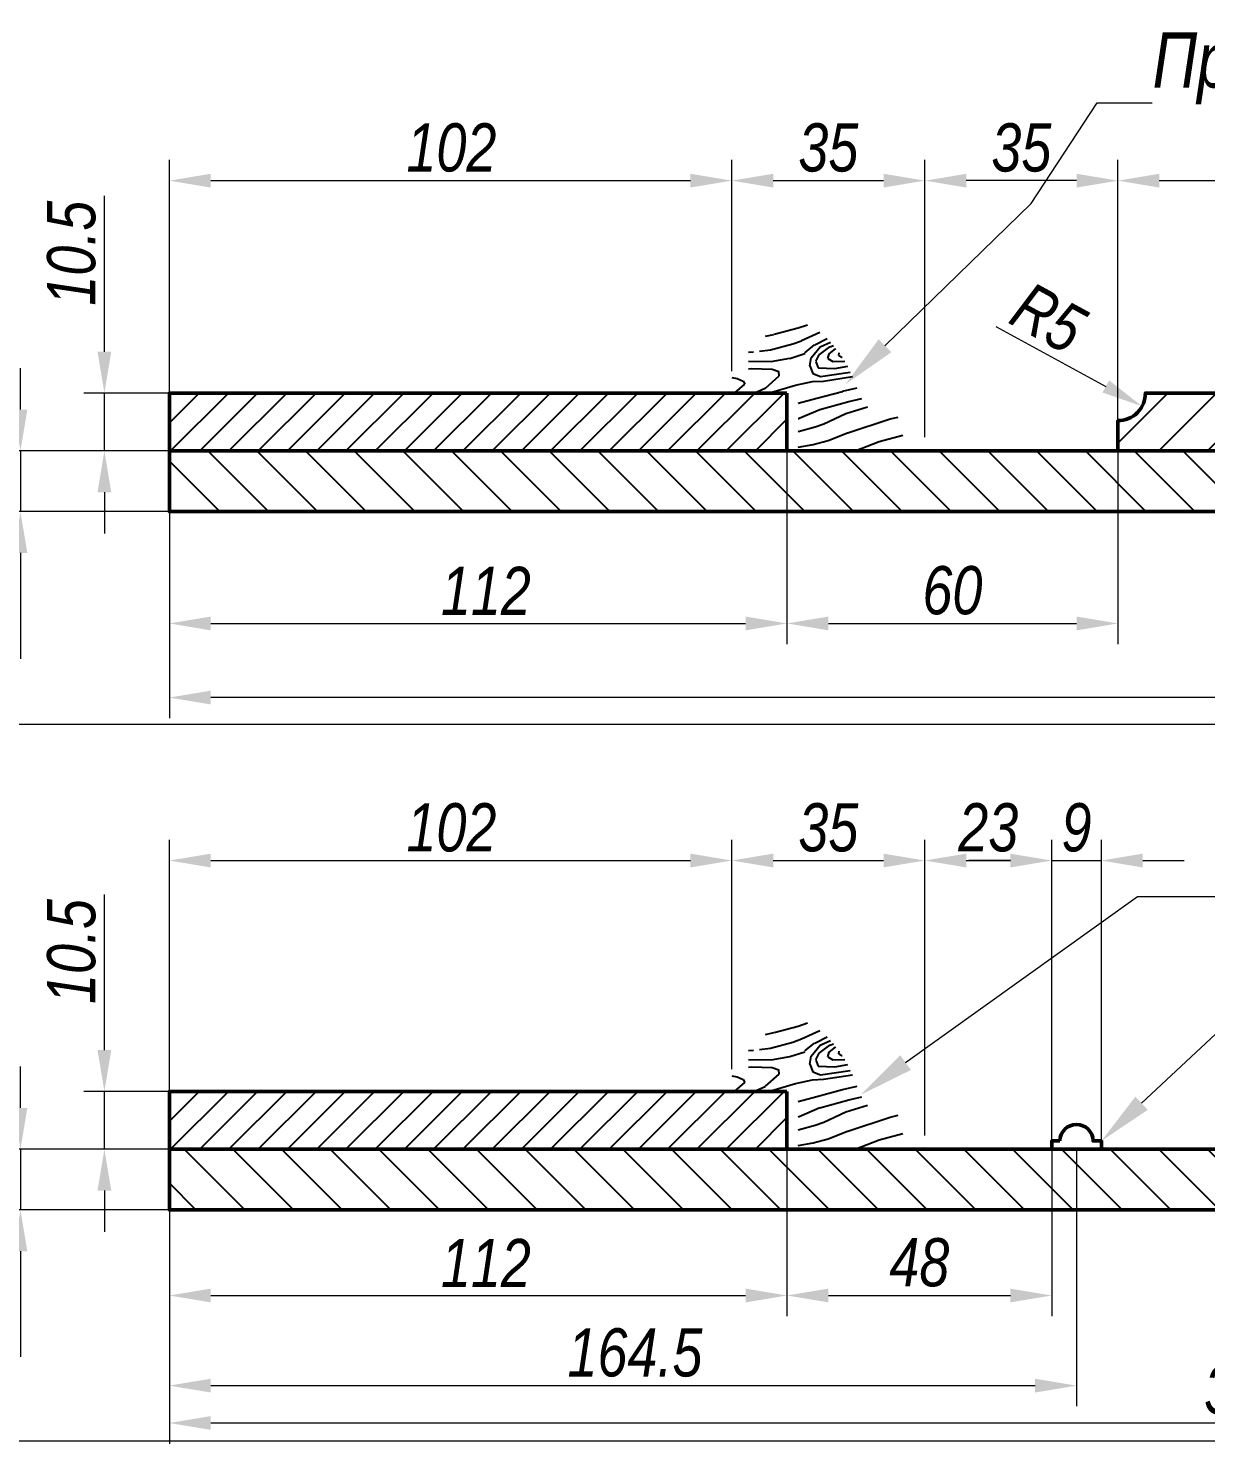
# Model space of a CAD drawing. Header units: millimetres. Extents: x 55 to 2092, y -657 to 768.
# Drawn here: x 254.1 to 467.6, y -377 to -120.2 of the extents above; entities that cross this region are included whole.
import ezdxf
from ezdxf import colors
from ezdxf.entities.mleader import LeaderData, LeaderLine
from ezdxf.math import Vec2, Vec3

# ---------------------------------------------------------------- set-up
doc = ezdxf.new("R2010")
doc.units = ezdxf.units.MM
doc.header["$MEASUREMENT"] = 0
doc.header["$PDMODE"] = 35
doc.layers.add('Профили', color=172, linetype='Continuous', lineweight=50)
doc.layers.add('Размеры', color=7, linetype='Continuous', lineweight=20)
doc.styles.get("Standard").update_dxf_attribs({"font": 'ARIALI.TTF', "width": 0.8})
doc.dimstyles.new('Standard mini', dxfattribs={"dimscale": 0.25, "dimtxt": 35, "dimasz": 30, "dimexe": 15, "dimexo": 0, "dimgap": 6, "dimtad": 1, "dimdec": 0, "dimzin": 1, "dimdsep": 46, "dimtxsty": 'Standard', "dimcen": 20, "dimclrd": 7, "dimclre": 7, "dimclrt": 256, "dimadec": 0, "dimazin": 0, "dimtfac": 1, "dimtdec": 0, "dimtmove": 0, "dimatfit": 3, "dimfxl": 1, "dimlwd": -1, "dimlwe": -1, "dimarcsym": 0})

# ---------------------------------------------------------------- blocks, each defined once
blk = doc.blocks.new('*D34')
at = {"layer": 'Defpoints', "color": 0}
for p in [(267.87, -186.41), (279.65, -186.41), (279.65, -196.91)]:
    blk.add_point(p, dxfattribs=at)
at = {"layer": 'Размеры', "color": 7}
for p, q in [((267.87, -178.91), (267.87, -150.66)), ((279.65, -186.41), (264.12, -186.41)), ((267.87, -196.91), (267.87, -186.41)), ((279.65, -196.91), (264.12, -196.91)), ((267.87, -204.41), (267.87, -211.91))]:
    blk.add_line(p, q, dxfattribs=at)
for points in [[(266.62, -178.91), (269.12, -178.91), (267.87, -186.41)], [(266.62, -204.41), (269.12, -204.41), (267.87, -196.91)]]:
    blk.add_solid(points, dxfattribs=at)
at = {"layer": 'Размеры', "lineweight": -3, "insert": (261.91, -161.04), "char_height": 8.75, "attachment_point": 5, "rotation": 90}
blk.add_mtext('10.5', dxfattribs=at)
blk = doc.blocks.new('*D35')
at = {"layer": 'Defpoints', "color": 0}
for p in [(252.65, -196.91), (279.65, -196.91), (279.65, -207.91)]:
    blk.add_point(p, dxfattribs=at)
at = {"layer": 'Размеры', "color": 7}
for p, q in [((252.65, -189.41), (252.65, -181.91)), ((279.65, -196.91), (248.9, -196.91)), ((252.65, -196.91), (252.65, -207.91)), ((279.65, -207.91), (248.9, -207.91)), ((252.65, -215.41), (252.65, -234.59))]:
    blk.add_line(p, q, dxfattribs=at)
for points in [[(251.4, -189.41), (253.9, -189.41), (252.65, -196.91)], [(251.4, -215.41), (253.9, -215.41), (252.65, -207.91)]]:
    blk.add_solid(points, dxfattribs=at)
at = {"layer": 'Размеры', "lineweight": -3, "insert": (246.76, -228.75), "char_height": 8.75, "attachment_point": 5, "rotation": 90}
blk.add_mtext('11', dxfattribs=at)
blk = doc.blocks.new('*D36')
at = {"layer": 'Defpoints', "color": 0}
for p in [(279.65, -196.91), (391.65, -196.91), (391.65, -228.2)]:
    blk.add_point(p, dxfattribs=at)
at = {"layer": 'Размеры', "color": 7}
for p, q in [((279.65, -196.91), (279.65, -231.95)), ((391.65, -196.91), (391.65, -231.95)), ((287.15, -228.2), (384.15, -228.2))]:
    blk.add_line(p, q, dxfattribs=at)
for points in [[(287.15, -226.95), (287.15, -229.45), (279.65, -228.2)], [(384.15, -226.95), (384.15, -229.45), (391.65, -228.2)]]:
    blk.add_solid(points, dxfattribs=at)
at = {"layer": 'Размеры', "insert": (337.05, -222.3), "char_height": 8.75, "attachment_point": 5}
blk.add_mtext('112', dxfattribs=at)
blk = doc.blocks.new('*D37')
at = {"layer": 'Defpoints', "color": 0}
for p in [(381.65, -147.88), (381.65, -182.41), (279.65, -186.41)]:
    blk.add_point(p, dxfattribs=at)
at = {"layer": 'Размеры', "color": 7}
for p, q in [((279.65, -186.41), (279.65, -144.13)), ((381.65, -182.41), (381.65, -144.13)), ((287.15, -147.88), (374.15, -147.88))]:
    blk.add_line(p, q, dxfattribs=at)
for points in [[(287.15, -146.63), (287.15, -149.13), (279.65, -147.88)], [(374.15, -146.63), (374.15, -149.13), (381.65, -147.88)]]:
    blk.add_solid(points, dxfattribs=at)
at = {"layer": 'Размеры', "insert": (330.8, -141.91), "char_height": 8.75, "attachment_point": 5}
blk.add_mtext('102', dxfattribs=at)
blk = doc.blocks.new('*D32')
at = {"layer": 'Defpoints', "color": 0}
for p in [(279.65, -207.91), (604.65, -207.91), (279.65, -241.64)]:
    blk.add_point(p, dxfattribs=at)
at = {"layer": 'Размеры', "color": 7}
for p, q in [((279.65, -207.91), (279.65, -245.39)), ((604.65, -207.91), (604.65, -245.39)), ((597.15, -241.64), (287.15, -241.64))]:
    blk.add_line(p, q, dxfattribs=at)
for points in [[(287.15, -240.39), (287.15, -242.89), (279.65, -241.64)], [(597.15, -240.39), (597.15, -242.89), (604.65, -241.64)]]:
    blk.add_solid(points, dxfattribs=at)
at = {"layer": 'Размеры', "insert": (483.86, -235.67), "char_height": 8.75, "attachment_point": 5}
blk.add_mtext('325', dxfattribs=at)
blk = doc.blocks.new('*D33')
at = {"layer": 'Defpoints', "color": 0}
for p in [(416.65, -147.88), (381.65, -182.41), (416.65, -194.41)]:
    blk.add_point(p, dxfattribs=at)
at = {"layer": 'Размеры', "color": 7}
for p, q in [((381.65, -182.41), (381.65, -144.13)), ((416.65, -194.41), (416.65, -144.13)), ((389.15, -147.88), (409.15, -147.88))]:
    blk.add_line(p, q, dxfattribs=at)
for points in [[(389.15, -146.63), (389.15, -149.13), (381.65, -147.88)], [(409.15, -146.63), (409.15, -149.13), (416.65, -147.88)]]:
    blk.add_solid(points, dxfattribs=at)
at = {"layer": 'Размеры', "insert": (399.15, -141.91), "char_height": 8.75, "attachment_point": 5}
blk.add_mtext('35', dxfattribs=at)
blk = doc.blocks.new('*D40')
at = {"layer": 'Defpoints', "color": 0}
for p in [(267.87, -313.08), (279.65, -313.08), (279.65, -323.58)]:
    blk.add_point(p, dxfattribs=at)
at = {"layer": 'Размеры', "color": 7}
for p, q in [((267.87, -305.58), (267.87, -277.34)), ((279.65, -313.08), (264.12, -313.08)), ((267.87, -323.58), (267.87, -313.08)), ((279.65, -323.58), (264.12, -323.58)), ((267.87, -331.08), (267.87, -338.58))]:
    blk.add_line(p, q, dxfattribs=at)
for points in [[(266.62, -305.58), (269.12, -305.58), (267.87, -313.08)], [(266.62, -331.08), (269.12, -331.08), (267.87, -323.58)]]:
    blk.add_solid(points, dxfattribs=at)
at = {"layer": 'Размеры', "lineweight": -3, "insert": (261.91, -287.71), "char_height": 8.75, "attachment_point": 5, "rotation": 90}
blk.add_mtext('10.5', dxfattribs=at)
blk = doc.blocks.new('*D41')
at = {"layer": 'Defpoints', "color": 0}
for p in [(252.65, -323.58), (279.65, -323.58), (279.65, -334.58)]:
    blk.add_point(p, dxfattribs=at)
at = {"layer": 'Размеры', "color": 7}
for p, q in [((252.65, -316.08), (252.65, -308.58)), ((279.65, -323.58), (248.9, -323.58)), ((252.65, -323.58), (252.65, -334.58)), ((279.65, -334.58), (248.9, -334.58)), ((252.65, -342.08), (252.65, -361.26))]:
    blk.add_line(p, q, dxfattribs=at)
for points in [[(251.4, -316.08), (253.9, -316.08), (252.65, -323.58)], [(251.4, -342.08), (253.9, -342.08), (252.65, -334.58)]]:
    blk.add_solid(points, dxfattribs=at)
at = {"layer": 'Размеры', "lineweight": -3, "insert": (246.76, -355.42), "char_height": 8.75, "attachment_point": 5, "rotation": 90}
blk.add_mtext('11', dxfattribs=at)
blk = doc.blocks.new('*D42')
at = {"layer": 'Defpoints', "color": 0}
for p in [(279.65, -323.58), (391.65, -323.58), (391.65, -350.11)]:
    blk.add_point(p, dxfattribs=at)
at = {"layer": 'Размеры', "color": 7}
for p, q in [((279.65, -323.58), (279.65, -353.86)), ((391.65, -323.58), (391.65, -353.86)), ((287.15, -350.11), (384.15, -350.11))]:
    blk.add_line(p, q, dxfattribs=at)
for points in [[(287.15, -348.86), (287.15, -351.36), (279.65, -350.11)], [(384.15, -348.86), (384.15, -351.36), (391.65, -350.11)]]:
    blk.add_solid(points, dxfattribs=at)
at = {"layer": 'Размеры', "insert": (337.05, -344.22), "char_height": 8.75, "attachment_point": 5}
blk.add_mtext('112', dxfattribs=at)
blk = doc.blocks.new('*D43')
at = {"layer": 'Defpoints', "color": 0}
for p in [(381.65, -271.21), (381.65, -309.08), (279.65, -313.08)]:
    blk.add_point(p, dxfattribs=at)
at = {"layer": 'Размеры', "color": 7}
for p, q in [((279.65, -313.08), (279.65, -267.46)), ((381.65, -309.08), (381.65, -267.46)), ((287.15, -271.21), (374.15, -271.21))]:
    blk.add_line(p, q, dxfattribs=at)
for points in [[(287.15, -269.96), (287.15, -272.46), (279.65, -271.21)], [(374.15, -269.96), (374.15, -272.46), (381.65, -271.21)]]:
    blk.add_solid(points, dxfattribs=at)
at = {"layer": 'Размеры', "insert": (330.8, -265.24), "char_height": 8.75, "attachment_point": 5}
blk.add_mtext('102', dxfattribs=at)
blk = doc.blocks.new('*D38')
at = {"layer": 'Defpoints', "color": 0}
for p in [(279.65, -334.58), (604.65, -334.58), (279.65, -373.24)]:
    blk.add_point(p, dxfattribs=at)
at = {"layer": 'Размеры', "color": 7}
for p, q in [((279.65, -334.58), (279.65, -376.99)), ((604.65, -334.58), (604.65, -376.99)), ((597.15, -373.24), (287.15, -373.24))]:
    blk.add_line(p, q, dxfattribs=at)
for points in [[(287.15, -371.99), (287.15, -374.49), (279.65, -373.24)], [(597.15, -371.99), (597.15, -374.49), (604.65, -373.24)]]:
    blk.add_solid(points, dxfattribs=at)
at = {"layer": 'Размеры', "insert": (475.46, -367.27), "char_height": 8.75, "attachment_point": 5}
blk.add_mtext('325', dxfattribs=at)
blk = doc.blocks.new('*D39')
at = {"layer": 'Defpoints', "color": 0}
for p in [(416.65, -271.21), (381.65, -309.08), (416.65, -321.08)]:
    blk.add_point(p, dxfattribs=at)
at = {"layer": 'Размеры', "color": 7}
for p, q in [((381.65, -309.08), (381.65, -267.46)), ((416.65, -321.08), (416.65, -267.46)), ((389.15, -271.21), (409.15, -271.21))]:
    blk.add_line(p, q, dxfattribs=at)
for points in [[(389.15, -269.96), (389.15, -272.46), (381.65, -271.21)], [(409.15, -269.96), (409.15, -272.46), (416.65, -271.21)]]:
    blk.add_solid(points, dxfattribs=at)
at = {"layer": 'Размеры', "insert": (399.15, -265.24), "char_height": 8.75, "attachment_point": 5}
blk.add_mtext('35', dxfattribs=at)
blk = doc.blocks.new('*D45')
at = {"layer": 'Defpoints', "color": 0}
for p in [(451.65, -186.41), (456.04, -188.8)]:
    blk.add_point(p, dxfattribs=at)
at = {"layer": 'Размеры', "color": 7}
blk.add_line((429.53, -174.35), (449.46, -185.21), dxfattribs=at)
blk.add_solid([(450.06, -184.11), (448.86, -186.31), (456.04, -188.8)], dxfattribs=at)
at = {"layer": 'Размеры', "insert": (439.05, -172.76), "char_height": 8.75, "attachment_point": 5, "rotation": 331.4143}
blk.add_mtext('R5', dxfattribs=at)
blk = doc.blocks.new('*D44')
at = {"layer": 'Defpoints', "color": 0}
for p in [(604.65, -147.88), (604.65, -186.41), (451.65, -191.41)]:
    blk.add_point(p, dxfattribs=at)
at = {"layer": 'Размеры', "color": 7}
for p, q in [((451.65, -191.41), (451.65, -144.13)), ((604.65, -186.41), (604.65, -144.13)), ((459.15, -147.88), (597.15, -147.88))]:
    blk.add_line(p, q, dxfattribs=at)
for points in [[(459.15, -146.63), (459.15, -149.13), (451.65, -147.88)], [(597.15, -146.63), (597.15, -149.13), (604.65, -147.88)]]:
    blk.add_solid(points, dxfattribs=at)
at = {"layer": 'Размеры', "insert": (531.65, -141.91), "char_height": 8.75, "attachment_point": 5}
blk.add_mtext('153', dxfattribs=at)
blk = doc.blocks.new('*D47')
at = {"layer": 'Defpoints', "color": 0}
for p in [(416.65, -147.88), (451.65, -191.41), (416.65, -194.41)]:
    blk.add_point(p, dxfattribs=at)
at = {"layer": 'Размеры', "color": 7}
for p, q in [((416.65, -194.41), (416.65, -144.13)), ((451.65, -191.41), (451.65, -144.13)), ((444.15, -147.88), (424.15, -147.88))]:
    blk.add_line(p, q, dxfattribs=at)
for points in [[(424.15, -146.63), (424.15, -149.13), (416.65, -147.88)], [(444.15, -146.63), (444.15, -149.13), (451.65, -147.88)]]:
    blk.add_solid(points, dxfattribs=at)
at = {"layer": 'Размеры', "insert": (434.15, -141.91), "char_height": 8.75, "attachment_point": 5}
blk.add_mtext('35', dxfattribs=at)
blk = doc.blocks.new('*D48')
at = {"layer": 'Defpoints', "color": 0}
for p in [(391.65, -196.91), (451.65, -196.91), (451.65, -228.2)]:
    blk.add_point(p, dxfattribs=at)
at = {"layer": 'Размеры', "color": 7}
for p, q in [((391.65, -196.91), (391.65, -231.95)), ((451.65, -196.91), (451.65, -231.95)), ((399.15, -228.2), (444.15, -228.2))]:
    blk.add_line(p, q, dxfattribs=at)
for points in [[(399.15, -226.95), (399.15, -229.45), (391.65, -228.2)], [(444.15, -226.95), (444.15, -229.45), (451.65, -228.2)]]:
    blk.add_solid(points, dxfattribs=at)
at = {"layer": 'Размеры', "insert": (421.65, -222.23), "char_height": 8.75, "attachment_point": 5}
blk.add_mtext('60', dxfattribs=at)
blk = doc.blocks.new('*D49')
at = {"layer": 'Defpoints', "color": 0}
for p in [(439.65, -271.21), (416.65, -321.08), (439.65, -322.08)]:
    blk.add_point(p, dxfattribs=at)
at = {"layer": 'Размеры', "color": 7}
for p, q in [((416.65, -321.08), (416.65, -267.46)), ((439.65, -322.08), (439.65, -267.46)), ((424.15, -271.21), (432.15, -271.21))]:
    blk.add_line(p, q, dxfattribs=at)
for points in [[(424.15, -269.96), (424.15, -272.46), (416.65, -271.21)], [(432.15, -269.96), (432.15, -272.46), (439.65, -271.21)]]:
    blk.add_solid(points, dxfattribs=at)
at = {"layer": 'Размеры', "insert": (428.15, -265.24), "char_height": 8.75, "attachment_point": 5}
blk.add_mtext('23', dxfattribs=at)
blk = doc.blocks.new('*D50')
at = {"layer": 'Defpoints', "color": 0}
for p in [(448.65, -271.21), (439.65, -322.08), (448.65, -322.08)]:
    blk.add_point(p, dxfattribs=at)
at = {"layer": 'Размеры', "color": 7}
for p, q in [((439.65, -322.08), (439.65, -267.46)), ((448.65, -322.08), (448.65, -267.46)), ((432.15, -271.21), (424.65, -271.21)), ((439.65, -271.21), (448.65, -271.21)), ((456.15, -271.21), (463.65, -271.21))]:
    blk.add_line(p, q, dxfattribs=at)
for points in [[(432.15, -269.96), (432.15, -272.46), (439.65, -271.21)], [(456.15, -269.96), (456.15, -272.46), (448.65, -271.21)]]:
    blk.add_solid(points, dxfattribs=at)
at = {"layer": 'Размеры', "insert": (444.15, -265.24), "char_height": 8.75, "attachment_point": 5}
blk.add_mtext('9', dxfattribs=at)
blk = doc.blocks.new('*D51')
at = {"layer": 'Defpoints', "color": 0}
for p in [(391.65, -323.58), (439.65, -323.58), (439.65, -350.11)]:
    blk.add_point(p, dxfattribs=at)
at = {"layer": 'Размеры', "color": 7}
for p, q in [((391.65, -323.58), (391.65, -353.86)), ((439.65, -323.58), (439.65, -353.86)), ((399.15, -350.11), (432.15, -350.11))]:
    blk.add_line(p, q, dxfattribs=at)
for points in [[(399.15, -348.86), (399.15, -351.36), (391.65, -350.11)], [(432.15, -348.86), (432.15, -351.36), (439.65, -350.11)]]:
    blk.add_solid(points, dxfattribs=at)
at = {"layer": 'Размеры', "insert": (415.65, -344.14), "char_height": 8.75, "attachment_point": 5}
blk.add_mtext('48', dxfattribs=at)
blk = doc.blocks.new('*D67')
at = {"layer": 'Defpoints', "color": 0}
for p in [(444.15, -323.58), (279.65, -334.58), (444.15, -366.46)]:
    blk.add_point(p, dxfattribs=at)
at = {"layer": 'Размеры', "color": 7}
for p, q in [((444.15, -323.58), (444.15, -370.21)), ((279.65, -334.58), (279.65, -370.21)), ((287.15, -366.46), (436.65, -366.46))]:
    blk.add_line(p, q, dxfattribs=at)
for points in [[(287.15, -365.21), (287.15, -367.71), (279.65, -366.46)], [(436.65, -365.21), (436.65, -367.71), (444.15, -366.46)]]:
    blk.add_solid(points, dxfattribs=at)
at = {"layer": 'Размеры', "lineweight": -3, "insert": (364.08, -360.49), "char_height": 8.75, "attachment_point": 5}
blk.add_mtext('164.5', dxfattribs=at)

msp = doc.modelspace()

# ---------------------------------------------------------------- hatches: boundary and pattern name
at = {"layer": 'Профили', "lineweight": -3}
h = msp.add_hatch(dxfattribs=at)
h.set_pattern_fill('WOOD9', color=256, scale=30, angle=15, style=0, pattern_type=2)
h.set_pattern_definition([(15, (16.342, -74.9), (-7.7646, 28.9778), [4.35, -25.65]), (10.101, (17.8739, -79.4602), (355.4977085, 64.1976435), [5.26926, -1048.5807]), (11.0549, (13.1445, -83.8333), (442.4310318, 87.4914542), [8.7207, -863.34576]), (13.7681, (7.80725, -88.83508), (1369.7195088, 335.95891712), [13.95324, -2776.6918]), (41.565, (22.176, -97.253), (21.2132, 36.7423), [3.354, -63.728]), (358.7398, (19.6785, -93.7293), (218.3735665, -3.603532), [3.75, -746.25]), (358.8108, (18.3821, -92.3685), (218.3735674, -3.6035236), [4.842, -963.5587]), (25.4374, (18.0827, -100.5239), (743.5773642, 354.5312328), [5.7959, -1153.38456]), (6.3844, (18.1388, -90.8808), (602.8490863, 68.3586), [5.0065, -996.2925]), (13.2377, (14.2628, -89.74528), (964.0307381, 227.2545915), [9.75462, -1941.16815]), (6.3844, (14.4118, -76.9715), (602.8490863, 68.3586), [5.0065, -996.2925]), (18.9909, (11.7025, -73.8151), (397.9242921, 137.6816642), [6.4657, -1286.67003]), (2.0054, (1.7282, -103.819), (276.329089, 11.925668), [2.0012, -398.2486]), (12.4363, (8.04984, -81.62667), (1319.5285938, 291.45175234), [10.06008, -2001.95373]), (18.1798, (0.3423, -84.1578), (484.8576557, 160.975223), [8.1125, -532.7202]), (21.8427, (-3.1634, -85.563), (224.0577186, 91.094046), [3.7769, -751.6037]), (15, (6.045, -85.736), (-7.7646, 28.9778), [7.35, -22.65]), (21.7661, (-2.2317, -89.04034), (1178.2441163, 470.99925556), [8.91207, -1773.50175]), (17.6425, (-1.49406, -91.79323), (1230.51543506, 391.8311217), [9.76038, -1942.31538]), (41.565, (16.66, -98.11), (21.2132, 36.7423), [2.3479, -64.7341]), (299.0363, (18.116, -96.0115), (52.27159, -79.16872), [0.6185, -123.0747]), (15, (8.564, -99.192), (-7.7646, 28.9778), [1.95, -28.05]), (23.7461, (10.4472, -98.6875), (166.102117, 75.565017), [1.973, -392.6154]), (86.565, (12.253, -97.893), (-7.76455, 28.97777), [0.4743, -94.394]), (341.31, (11.257, -97.073), (65.72009, -13.44854), [1.0817, -107.0848]), (6.2539, (9.2957, -97.2879), (210.608934, 25.374462), [1.973, -392.6154]), (20.1944, (7.7408, -97.8598), (282.013205, 106.623345), [1.6568, -329.704]), (33.435, (6.553, -98.644), (50.19098, 44.50686), [1.423, -93.4453]), (86.565, (6.525, -99.117), (-7.76455, 28.97777), [0.4743, -94.394]), (330, (6.525, -99.117), (28.9778, 7.7647), [0.6364, -41.79]), (9.2895, (7.076, -99.4356), (28.977755, 7.764626), [1.5075, -299.9887]), (330, (4.496, -99.66), (28.9778, 7.7647), [1.0606, -41.3657]), (1.7595, (5.415, -100.1912), (400.0047456, 14.006246), [2.6196, -521.3078]), (15, (8.033, -100.11), (-7.7646, 28.9778), [3.6, -26.4]), (22.4314, (11.5107, -99.179), (419.1374892, 174.4240537), [3.4792, -692.3656]), (60, (14.727, -97.851), (-7.7646, 28.9778), [1.0607, -41.3657]), (296.31, (14.918, -96.247), (60.0362, -108.14649), [0.7648, -152.2058]), (356.565, (13.4975, -96.162), (28.97776, 7.7646), [1.423, -93.4453]), (4.3804, (11.0628, -96.3485), (334.284574, 27.4550675), [2.4418, -485.9227]), (11.9873, (8.2711, -96.9412), (28.977767, 7.7646216), [2.8539, -567.93495]), (21.7098, (5.8856, -97.891), (224.057651, 91.0942), [2.5676, -510.94965]), (38.9624, (4.737, -98.82), (50.191004, 44.50682), [1.4773, -293.9882]), (74.0362, (4.4964, -99.661), (13.44868, 65.720154), [0.8747, -174.054]), (292.1251, (2.323, -100.2432), (83.33008, -195.07976), [1.2093, -240.6584]), (357.4745, (2.7785, -101.3635), (502.4670843, -20.655111), [2.9887, -594.7568]), (10.0303, (5.7643, -101.4952), (355.4978022, 64.1973363), [3.463, -689.1407]), (15, (9.174, -100.892), (-7.7646, 28.9778), [4.5, -25.5]), (27.2647, (13.5211, -99.7274), (245.2709255, 127.8363428), [3.5306, -702.5854]), (335.1945, (17.0525, -95.52), (175.947066, -77.087933), [1.1715, -233.1357]), (350.2249, (14.936, -95.1554), (357.5783, -59.478316), [2.1477, -427.3868]), (6.0274, (12.0666, -95.4584), (392.240173, 42.984072), [2.8853, -574.1762]), (12.879, (8.1158, -96.3617), (28.9777643, 7.764631), [4.0528, -806.50254]), (19.9697, (4.861, -97.5444), (310.991, 114.387833), [3.463, -689.1407]), (36.8014, (2.9206, -98.996), (50.19099, 44.5069), [2.4233, -159.1316]), (64.3987, (2.323, -100.2432), (98.301479, 212.689507), [1.383, -275.2034]), (290.7106, (1.2804, -100.9885), (98.858961, -253.035403), [1.5075, -299.9888]), (338.1302, (1.8135, -102.3985), (102.462415, -34.66162), [1.5, -148.4998]), (8.6599, (3.2055, -102.9573), (28.977768, 7.764633), [5.4332, -266.2283]), (16.1691, (8.57684, -102.1392), (1383.1688877, 401.6762511), [7.35153, -1462.95453]), (23.4711, (15.6376, -100.092), (556.2619082, 242.2242756), [7.12776, -1418.4246]), (5.5377, (16.954, -93.9935), (28.977774, 7.764583), [2.7372, -179.7456]), (6.6744, (10.7806, -94.7159), (210.6089545, 25.3744016), [6.2155, -1236.8853]), (17.121, (6.9075, -95.909), (745.6579202, 230.8553734), [4.0528, -806.50254]), (23.4269, (3.1507, -97.5368), (556.2619866, 242.2240382), [4.0942, -814.7463]), (50.5376, (1.5105, -99.5292), (92.617452, 117.991387), [2.5807, -255.4888]), (81.0375, (1.2804, -100.9885), (32.58136, 226.138156), [1.4773, -293.9884]), (8.991, (12.721, -93.2642), (297.542307, 48.6679566), [5.7315, -567.4177]), (16.2453, (6.09496, -95.19496), (1296.2356755, 378.3820193), [6.9016, -1373.4244]), (26.6893, (2.1261, -97.1902), (656.6439695, 331.2377223), [4.4421, -883.9832]), (38.1985, (0.3306, -98.603), (50.191006, 44.506826), [2.2847, -226.1883]), (15, (9.39, -102.853), (-7.7646, 28.9778), [9, -21]), (8.991, (3.7283, -103.749), (297.542307, 48.6679566), [5.7315, -567.4177]), (11.7603, (10.3432, -92.50374), (529.3645292, 110.7845219), [7.9627, -1584.5824]), (17.4895, (3.756, -94.5794), (629.7466403, 199.79775), [6.9065, -683.7453]), (24.7824, (-0.2517, -96.4297), (635.4305668, 294.4961477), [4.4142, -878.42214]), (15, (3.25, -92.696), (-7.7646, 28.9778), [11.4, -18.6]), (18.9451, (-0.8729, -94.1115), (397.9244354, 137.681157), [4.3603, -867.7061]), (11.7603, (6.6162, -78.5944), (529.3645292, 110.7845219), [7.9627, -1584.5824]), (17.4895, (0.029, -80.67), (629.7466403, 199.79775), [6.9065, -683.7453]), (24.7824, (-3.9787, -82.5203), (635.4305668, 294.4961477), [4.4142, -878.42214]), (12.6141, (4.6702, -75.3888), (28.9777637, 7.7646065), [7.20624, -713.41845]), (13.4089, (-0.5846, -76.6416), (28.9777575, 7.7645868), [5.40207, -1075.0145]), (15, (-5.22, -77.884), (-7.7646, 28.9778), [4.8, -25.2]), (11.0996, (9.8502, -76.17495), (442.4310103, 87.4915229), [6.61533, -1316.44914]), (14.1049, (0.53847, -78.5147), (28.9777669, 7.7646063), [9.60117, -1910.63316]), (15, (-4.678, -79.912), (-7.7646, 28.9778), [5.4, -24.6]), (16.9091, (23.3167, -98.0344), (832.591096, 254.149577), [4.5025, -895.99734]), (12.2737, (27.6245, -96.7248), (28.97777, 7.7645717), [3.1536, -627.5603]), (23.4269, (20.5435, -73.7755), (556.2619866, 242.2240382), [4.0942, -814.7463]), (15, (23.06, -78.536), (-7.7646, 28.9778), [2.85, -27.15]), (9.9576, (21.7034, -82.1611), (682.0177908, 120.63019), [5.1198, -1018.843]), (10.0303, (21.3596, -85.5143), (355.4978022, 64.1973363), [3.463, -689.1407]), (18.0127, (24.7697, -84.9112), (513.835581, 168.739263), [2.8539, -567.93495]), (15, (23.758, -87.512), (-7.7646, 28.9778), [4.5, -25.5]), (93.69, (24.685, -95.028), (-7.76453, 28.97779), [0.7648, -152.2058]), (339.4624, (23.4276, -93.8118), (102.46241, -34.661646), [1.2904, -256.7792]), (18.0127, (26.6331, -91.8658), (513.835581, 168.739263), [2.8539, -567.93495]), (10.0303, (23.223, -92.469), (355.4978022, 64.1973363), [3.463, -689.1407]), (20.1944, (27.171, -89.237), (282.013205, 106.623345), [1.6568, -329.704]), (15, (23.114, -90.324), (-7.7646, 28.9778), [4.2, -25.8]), (20.1944, (23.444, -75.3277), (282.013205, 106.623345), [1.6568, -329.704]), (15, (19.387, -76.415), (-7.7646, 28.9778), [4.2, -25.8]), (15, (17.816, -71.71), (-7.7646, 28.9778), [6.15, -23.85])])
edge = h.paths.add_edge_path()
edge.add_line((384.65, -178.91), (384.65, -182.41))
edge.add_line((384.65, -182.41), (381.65, -182.41))
edge.add_line((381.65, -182.41), (381.65, -186.41))
edge.add_line((381.65, -186.41), (393.65, -186.41))
edge.add_line((393.65, -186.41), (393.65, -196.91))
edge.add_line((393.65, -196.91), (416.65, -196.91))
edge.add_line((416.65, -196.91), (416.65, -194.41))
edge.add_line((416.65, -194.41), (412.65, -194.41))
edge.add_line((412.65, -194.41), (412.65, -190.74))
edge.add_spline(control_points=[(412.65, -190.74), (409.68, -190.87), (404.68, -189.5), (403.87, -181.41), (396.07, -173.4), (392.16, -173.81), (388.93, -173.82), (387.16, -177.02), (386.65, -178.91)], knot_values=[0, 0, 0, 0, 8.085046, 18.236009, 24.403649, 28.871606, 33.783285, 36.804433, 36.804433, 36.804433, 36.804433], degree=3, periodic=0)
edge.add_line((386.65, -178.91), (384.65, -178.91))
h = msp.add_hatch(dxfattribs=at)
h.set_pattern_fill('ANSI31', color=256, scale=30, style=0)
h.set_pattern_definition([(45, (0, -524.4874), (-2.65165, 2.65165), [])])
h.paths.add_polyline_path([(391.65, -186.41), (279.65, -186.41), (279.65, -196.91), (391.65, -196.91)])
h = msp.add_hatch(dxfattribs=at)
h.set_pattern_fill('ANSI31', color=256, scale=50, style=0)
h.set_pattern_definition([(45, (7, -410.312), (-4.41942, 4.41942), [])])
edge = h.paths.add_edge_path()
edge.add_line((604.65, -186.41), (456.65, -186.41))
edge.add_arc((451.65, -186.41), 5, -90, 0, ccw=False)
edge.add_line((451.65, -191.41), (451.65, -196.91))
edge.add_line((451.65, -196.91), (604.65, -196.91))
edge.add_line((604.65, -196.91), (604.65, -186.41))
h = msp.add_hatch(dxfattribs=at)
h.set_pattern_fill('ANSI31', color=256, scale=50, angle=90, style=0)
h.set_pattern_definition([(135, (0, -528.9874), (-4.41942, -4.41942), [])])
h.paths.add_polyline_path([(279.65, -196.91), (604.65, -196.91), (604.65, -207.91), (279.65, -207.91)])
h = msp.add_hatch(dxfattribs=at)
h.set_pattern_fill('WOOD9', color=256, scale=30, angle=15, style=0, pattern_type=2)
h.set_pattern_definition([(15, (16.342, -201.572), (-7.7646, 28.9778), [4.35, -25.65]), (10.101, (17.8739, -206.131), (355.4977085, 64.1976435), [5.26926, -1048.5807]), (11.0549, (13.1445, -210.5041), (442.4310318, 87.4914542), [8.7207, -863.34576]), (13.7681, (7.80725, -215.5059), (1369.7195088, 335.95891712), [13.95324, -2776.6918]), (41.565, (22.176, -223.924), (21.2132, 36.7423), [3.354, -63.728]), (358.7398, (19.6785, -220.4002), (218.3735665, -3.603532), [3.75, -746.25]), (358.8108, (18.3821, -219.0393), (218.3735674, -3.6035236), [4.842, -963.5587]), (25.4374, (18.0827, -227.1947), (743.5773642, 354.5312328), [5.7959, -1153.38456]), (6.3844, (18.1388, -217.5516), (602.8490863, 68.3586), [5.0065, -996.2925]), (13.2377, (14.2628, -216.4161), (964.0307381, 227.2545915), [9.75462, -1941.16815]), (6.3844, (14.4118, -203.6423), (602.8490863, 68.3586), [5.0065, -996.2925]), (18.9909, (11.7025, -200.48594), (397.9242921, 137.6816642), [6.4657, -1286.67003]), (2.0054, (1.7282, -230.4898), (276.329089, 11.925668), [2.0012, -398.2486]), (12.4363, (8.04984, -208.2975), (1319.5285938, 291.45175234), [10.06008, -2001.95373]), (18.1798, (0.3423, -210.8286), (484.8576557, 160.975223), [8.1125, -532.7202]), (21.8427, (-3.1634, -212.2338), (224.0577186, 91.094046), [3.7769, -751.6037]), (15, (6.045, -212.406), (-7.7646, 28.9778), [7.35, -22.65]), (21.7661, (-2.2317, -215.71117), (1178.2441163, 470.99925556), [8.91207, -1773.50175]), (17.6425, (-1.49406, -218.46406), (1230.51543506, 391.8311217), [9.76038, -1942.31538]), (41.565, (16.66, -224.781), (21.2132, 36.7423), [2.3479, -64.7341]), (299.0363, (18.116, -222.682), (52.27159, -79.16872), [0.6185, -123.0747]), (15, (8.564, -225.863), (-7.7646, 28.9778), [1.95, -28.05]), (23.7461, (10.4472, -225.3583), (166.102117, 75.565017), [1.973, -392.6154]), (86.565, (12.253, -224.564), (-7.76455, 28.97777), [0.4743, -94.394]), (341.31, (11.257, -223.744), (65.72009, -13.44854), [1.0817, -107.0848]), (6.2539, (9.2957, -223.9587), (210.608934, 25.374462), [1.973, -392.6154]), (20.1944, (7.7408, -224.5306), (282.013205, 106.623345), [1.6568, -329.704]), (33.435, (6.553, -225.315), (50.19098, 44.50686), [1.423, -93.4453]), (86.565, (6.525, -225.788), (-7.76455, 28.97777), [0.4743, -94.394]), (330, (6.525, -225.788), (28.9778, 7.7647), [0.6364, -41.79]), (9.2895, (7.076, -226.1064), (28.977755, 7.764626), [1.5075, -299.9887]), (330, (4.496, -226.332), (28.9778, 7.7647), [1.0606, -41.3657]), (1.7595, (5.415, -226.862), (400.0047456, 14.006246), [2.6196, -521.3078]), (15, (8.033, -226.782), (-7.7646, 28.9778), [3.6, -26.4]), (22.4314, (11.5107, -225.8499), (419.1374892, 174.4240537), [3.4792, -692.3656]), (60, (14.727, -224.522), (-7.7646, 28.9778), [1.0607, -41.3657]), (296.31, (14.918, -222.918), (60.0362, -108.14649), [0.7648, -152.2058]), (356.565, (13.4975, -222.833), (28.97776, 7.7646), [1.423, -93.4453]), (4.3804, (11.0628, -223.0193), (334.284574, 27.4550675), [2.4418, -485.9227]), (11.9873, (8.2711, -223.612), (28.977767, 7.7646216), [2.8539, -567.93495]), (21.7098, (5.8856, -224.5618), (224.057651, 91.0942), [2.5676, -510.94965]), (38.9624, (4.737, -225.4908), (50.191004, 44.50682), [1.4773, -293.9882]), (74.0362, (4.4964, -226.3317), (13.44868, 65.720154), [0.8747, -174.054]), (292.1251, (2.323, -226.914), (83.33008, -195.07976), [1.2093, -240.6584]), (357.4745, (2.7785, -228.0343), (502.4670843, -20.655111), [2.9887, -594.7568]), (10.0303, (5.7643, -228.166), (355.4978022, 64.1973363), [3.463, -689.1407]), (15, (9.174, -227.563), (-7.7646, 28.9778), [4.5, -25.5]), (27.2647, (13.5211, -226.3982), (245.2709255, 127.8363428), [3.5306, -702.5854]), (335.1945, (17.0525, -222.191), (175.947066, -77.087933), [1.1715, -233.1357]), (350.2249, (14.936, -221.8262), (357.5783, -59.478316), [2.1477, -427.3868]), (6.0274, (12.0666, -222.1292), (392.240173, 42.984072), [2.8853, -574.1762]), (12.879, (8.1158, -223.0325), (28.9777643, 7.764631), [4.0528, -806.50254]), (19.9697, (4.861, -224.2152), (310.991, 114.387833), [3.463, -689.1407]), (36.8014, (2.9206, -225.667), (50.19099, 44.5069), [2.4233, -159.1316]), (64.3987, (2.323, -226.914), (98.301479, 212.689507), [1.383, -275.2034]), (290.7106, (1.2804, -227.6593), (98.858961, -253.035403), [1.5075, -299.9888]), (338.1302, (1.8135, -229.0694), (102.462415, -34.66162), [1.5, -148.4998]), (8.6599, (3.2055, -229.628), (28.977768, 7.764633), [5.4332, -266.2283]), (16.1691, (8.57684, -228.81005), (1383.1688877, 401.6762511), [7.35153, -1462.95453]), (23.4711, (15.6376, -226.76284), (556.2619082, 242.2242756), [7.12776, -1418.4246]), (5.5377, (16.954, -220.6643), (28.977774, 7.764583), [2.7372, -179.7456]), (6.6744, (10.7806, -221.3867), (210.6089545, 25.3744016), [6.2155, -1236.8853]), (17.121, (6.9075, -222.5798), (745.6579202, 230.8553734), [4.0528, -806.50254]), (23.4269, (3.1507, -224.2076), (556.2619866, 242.2240382), [4.0942, -814.7463]), (50.5376, (1.5105, -226.2), (92.617452, 117.991387), [2.5807, -255.4888]), (81.0375, (1.2804, -227.6593), (32.58136, 226.138156), [1.4773, -293.9884]), (8.991, (12.721, -219.935), (297.542307, 48.6679566), [5.7315, -567.4177]), (16.2453, (6.09496, -221.8658), (1296.2356755, 378.3820193), [6.9016, -1373.4244]), (26.6893, (2.1261, -223.861), (656.6439695, 331.2377223), [4.4421, -883.9832]), (38.1985, (0.3306, -225.274), (50.191006, 44.506826), [2.2847, -226.1883]), (15, (9.39, -229.524), (-7.7646, 28.9778), [9, -21]), (8.991, (3.7283, -230.4198), (297.542307, 48.6679566), [5.7315, -567.4177]), (11.7603, (10.3432, -219.17456), (529.3645292, 110.7845219), [7.9627, -1584.5824]), (17.4895, (3.756, -221.2502), (629.7466403, 199.79775), [6.9065, -683.7453]), (24.7824, (-0.2517, -223.1005), (635.4305668, 294.4961477), [4.4142, -878.42214]), (15, (3.25, -219.367), (-7.7646, 28.9778), [11.4, -18.6]), (18.9451, (-0.8729, -220.7823), (397.9244354, 137.681157), [4.3603, -867.7061]), (11.7603, (6.6162, -205.26523), (529.3645292, 110.7845219), [7.9627, -1584.5824]), (17.4895, (0.029, -207.3409), (629.7466403, 199.79775), [6.9065, -683.7453]), (24.7824, (-3.9787, -209.1912), (635.4305668, 294.4961477), [4.4142, -878.42214]), (12.6141, (4.6702, -202.0597), (28.9777637, 7.7646065), [7.20624, -713.41845]), (13.4089, (-0.5846, -203.3124), (28.9777575, 7.7645868), [5.40207, -1075.0145]), (15, (-5.22, -204.555), (-7.7646, 28.9778), [4.8, -25.2]), (11.0996, (9.8502, -202.8458), (442.4310103, 87.4915229), [6.61533, -1316.44914]), (14.1049, (0.53847, -205.18555), (28.9777669, 7.7646063), [9.60117, -1910.63316]), (15, (-4.678, -206.583), (-7.7646, 28.9778), [5.4, -24.6]), (16.9091, (23.3167, -224.7052), (832.591096, 254.149577), [4.5025, -895.99734]), (12.2737, (27.6245, -223.3957), (28.97777, 7.7645717), [3.1536, -627.5603]), (23.4269, (20.5435, -200.4464), (556.2619866, 242.2240382), [4.0942, -814.7463]), (15, (23.06, -205.207), (-7.7646, 28.9778), [2.85, -27.15]), (9.9576, (21.7034, -208.8319), (682.0177908, 120.63019), [5.1198, -1018.843]), (10.0303, (21.3596, -212.1852), (355.4978022, 64.1973363), [3.463, -689.1407]), (18.0127, (24.7697, -211.582), (513.835581, 168.739263), [2.8539, -567.93495]), (15, (23.758, -214.182), (-7.7646, 28.9778), [4.5, -25.5]), (93.69, (24.685, -221.6986), (-7.76453, 28.97779), [0.7648, -152.2058]), (339.4624, (23.4276, -220.4826), (102.46241, -34.661646), [1.2904, -256.7792]), (18.0127, (26.6331, -218.5367), (513.835581, 168.739263), [2.8539, -567.93495]), (10.0303, (23.223, -219.1398), (355.4978022, 64.1973363), [3.463, -689.1407]), (20.1944, (27.171, -215.908), (282.013205, 106.623345), [1.6568, -329.704]), (15, (23.114, -216.995), (-7.7646, 28.9778), [4.2, -25.8]), (20.1944, (23.444, -201.9985), (282.013205, 106.623345), [1.6568, -329.704]), (15, (19.387, -203.086), (-7.7646, 28.9778), [4.2, -25.8]), (15, (17.816, -198.382), (-7.7646, 28.9778), [6.15, -23.85])])
edge = h.paths.add_edge_path()
edge.add_line((384.65, -305.58), (384.65, -309.08))
edge.add_line((384.65, -309.08), (381.65, -309.08))
edge.add_line((381.65, -309.08), (381.65, -313.08))
edge.add_line((381.65, -313.08), (393.65, -313.08))
edge.add_line((393.65, -313.08), (393.65, -323.58))
edge.add_line((393.65, -323.58), (416.65, -323.58))
edge.add_line((416.65, -323.58), (416.65, -321.08))
edge.add_line((416.65, -321.08), (412.65, -321.08))
edge.add_line((412.65, -321.08), (412.65, -317.41))
edge.add_spline(control_points=[(412.65, -317.41), (409.68, -317.54), (404.68, -316.17), (403.87, -308.08), (396.07, -300.07), (392.16, -300.48), (388.93, -300.49), (387.16, -303.69), (386.65, -305.58)], knot_values=[0, 0, 0, 0, 8.085046, 18.236009, 24.403649, 28.871606, 33.783285, 36.804433, 36.804433, 36.804433, 36.804433], degree=3, periodic=0)
edge.add_line((386.65, -305.58), (384.65, -305.58))
h = msp.add_hatch(dxfattribs=at)
h.set_pattern_fill('ANSI31', color=256, scale=30, style=0)
h.set_pattern_definition([(45, (0, -651.1582), (-2.65165, 2.65165), [])])
h.paths.add_polyline_path([(391.65, -313.08), (279.65, -313.08), (279.65, -323.58), (391.65, -323.58)])
h = msp.add_hatch(dxfattribs=at)
h.set_pattern_fill('ANSI31', color=256, scale=50, angle=90, style=0)
h.set_pattern_definition([(135, (0, -651.158), (-4.41942, -4.41942), [])])
h.paths.add_polyline_path([(279.65, -323.58), (604.65, -323.58), (604.65, -334.58), (279.65, -334.58)])

# ---------------------------------------------------------------- linework, layer by layer
at = {"layer": 'Профили'}
for points in [[(391.65, -186.41), (279.65, -186.41), (279.65, -196.91), (391.65, -196.91)], [(279.65, -196.91), (604.65, -196.91), (604.65, -207.91), (279.65, -207.91)], [(391.65, -313.08), (279.65, -313.08), (279.65, -323.58), (391.65, -323.58)], [(279.65, -323.58), (604.65, -323.58), (604.65, -334.58), (279.65, -334.58)]]:
    msp.add_lwpolyline(points, close=True, dxfattribs=at)
msp.add_lwpolyline([(604.65, -186.41), (456.65, -186.41, -0.414214), (451.65, -191.41), (451.65, -196.91), (604.65, -196.91)], format="xyb", close=True, dxfattribs=at)
at = {"layer": 'Профили', "ltscale": 100}
msp.add_lwpolyline([(441.15, -322.08), (439.65, -322.08), (439.65, -323.58), (448.65, -323.58), (448.65, -322.08), (447.15, -322.08, 1)], format="xyb", close=True, dxfattribs=at)
at = {"layer": 'Размеры'}
for p, q in [((71.96, -246.48), (2066.26, -246.48)), ((71.96, -376.48), (2066.26, -376.48))]:
    msp.add_line(p, q, dxfattribs=at)

# ---------------------------------------------------------------- dimensions: what is measured, and where the dimension line sits
for base, p1, p2, picture, middle in [((381.65, -147.88), (279.65, -186.41), (381.65, -182.41), '*D37', (330.8, -147.88)), ((416.65, -147.88), (381.65, -182.41), (416.65, -194.41), '*D33', (399.15, -147.88)), ((416.65, -147.88), (451.65, -191.41), (416.65, -194.41), '*D47', (434.15, -147.88)), ((604.65, -147.88), (451.65, -191.41), (604.65, -186.41), '*D44', (531.65, -147.88)), ((391.65, -228.2), (279.65, -196.91), (391.65, -196.91), '*D36', (337.05, -228.2)), ((451.65, -228.2), (391.65, -196.91), (451.65, -196.91), '*D48', (421.65, -228.2)), ((279.65, -241.64), (604.65, -207.91), (279.65, -207.91), '*D32', (483.86, -241.64)), ((381.65, -271.21), (279.65, -313.08), (381.65, -309.08), '*D43', (330.8, -271.21)), ((416.65, -271.21), (381.65, -309.08), (416.65, -321.08), '*D39', (399.15, -271.21)), ((439.65, -271.21), (416.65, -321.08), (439.65, -322.08), '*D49', (428.15, -271.21)), ((448.65, -271.21), (439.65, -322.08), (448.65, -322.08), '*D50', (444.15, -271.21)), ((391.65, -350.11), (279.65, -323.58), (391.65, -323.58), '*D42', (337.05, -350.11)), ((439.65, -350.11), (391.65, -323.58), (439.65, -323.58), '*D51', (415.65, -350.11)), ((279.65, -373.24), (604.65, -334.58), (279.65, -334.58), '*D38', (475.46, -373.24))]:
    dim = msp.add_linear_dim(base=base, p1=p1, p2=p2, dimstyle='Standard mini', dxfattribs=at)
    dim.commit()
    dim.dimension.update_dxf_attribs({"geometry": picture, "text_midpoint": middle, "dimtype": 160})
at = {"layer": 'Размеры', "lineweight": -3}
for base, p1, p2, picture, middle in [((267.87, -186.41), (279.65, -196.91), (279.65, -186.41), '*D34', (267.87, -161.04)), ((267.87, -313.08), (279.65, -323.58), (279.65, -313.08), '*D40', (267.87, -287.71))]:
    dim = msp.add_linear_dim(base=base, p1=p1, p2=p2, angle=90, dimstyle='Standard mini', override={"dimdec": 1}, dxfattribs=at)
    dim.commit()
    dim.dimension.update_dxf_attribs({"geometry": picture, "text_midpoint": middle, "dimtype": 160})
at = {"layer": 'Размеры'}
dim = msp.add_radius_dim(center=(451.65, -186.41), mpoint=(456.04, -188.8), dimstyle='Standard mini', dxfattribs=at)
dim.commit()
dim.dimension.update_dxf_attribs({"geometry": '*D45', "text_midpoint": (436.2, -177.99), "dimtype": 164})
at = {"layer": 'Размеры', "lineweight": -3}
for base, p1, p2, picture, middle in [((252.65, -196.91), (279.65, -207.91), (279.65, -196.91), '*D35', (252.65, -228.75)), ((252.65, -323.58), (279.65, -334.58), (279.65, -323.58), '*D41', (252.65, -355.42))]:
    dim = msp.add_linear_dim(base=base, p1=p1, p2=p2, angle=90, dimstyle='Standard mini', dxfattribs=at)
    dim.commit()
    dim.dimension.update_dxf_attribs({"geometry": picture, "text_midpoint": middle, "dimtype": 160})
dim = msp.add_linear_dim(base=(444.15, -366.46), p1=(279.65, -334.58), p2=(444.15, -323.58), dimstyle='Standard mini', override={"dimdec": 1}, dxfattribs=at)
dim.commit()
dim.dimension.update_dxf_attribs({"geometry": '*D67', "text_midpoint": (364.08, -366.46), "dimtype": 160})

# ---------------------------------------------------------------- leaders
at = {"layer": 'Размеры'}
ml = msp.add_multileader_mtext('Standard', dxfattribs=at)
ml.set_content('Пр_№1001/23/резной', color=256)
ml.set_leader_properties(color=256, linetype='Continuous', lineweight=20)
ml.build(insert=Vec2(0, 0))
ml.multileader.update_dxf_attribs({"text_left_attachment_type": 7, "text_right_attachment_type": 7, "dogleg_length": 20, "arrow_head_size": 10, "scale": 0.5})
ctx = ml.context
ctx.base_point, ctx.scale, ctx.char_height, ctx.arrow_head_size, ctx.landing_gap_size, ctx.plane_origin = Vec3(457.89, -133.76), 0.5, 10, 10, 0.045, Vec3(418.41, -204.14)
ctx.left_attachment, ctx.right_attachment = 7, 7
notes = []
notes.append((ctx, [(0, (1, 1, 0), (447.89, -133.76), (1, 0), 10, [(0, [(402.26, -184.81), (435.9, -152.01)], 0, [])])]))
ctx.mtext.insert, ctx.mtext.flow_direction = Vec3(457.94, -120.99), 5
ml = msp.add_multileader_mtext('Standard', dxfattribs=at)
ml.set_content('Пр_№1001/23/резной', color=256)
ml.set_leader_properties(color=256, linetype='Continuous', lineweight=20)
ml.build(insert=Vec2(0, 0))
ml.multileader.update_dxf_attribs({"text_left_attachment_type": 7, "text_right_attachment_type": 7, "dogleg_length": 20, "arrow_head_size": 10, "scale": 0.5})
ctx = ml.context
ctx.base_point, ctx.scale, ctx.char_height, ctx.arrow_head_size, ctx.landing_gap_size, ctx.plane_origin = Vec3(469.95, -277.71), 0.5, 10, 10, 0.045, Vec3(417.99, -316.44)
ctx.left_attachment, ctx.right_attachment = 7, 7
notes.append((ctx, [(0, (1, 1, 0), (459.95, -277.71), (1, 0), 10, [(0, [(405.03, -313.7), (455.19, -277.71)], 0, [])])]))
ctx.mtext.insert, ctx.mtext.flow_direction = Vec3(470, -264.93), 5
ml = msp.add_multileader_mtext('Standard', dxfattribs=at)
ml.set_content('Пр_№157', color=256)
ml.set_leader_properties(color=256, linetype='Continuous', lineweight=20)
ml.build(insert=Vec2(0, 0))
ml.multileader.update_dxf_attribs({"text_left_attachment_type": 7, "text_right_attachment_type": 7, "dogleg_length": 20, "arrow_head_size": 10, "scale": 0.5})
ctx = ml.context
ctx.base_point, ctx.scale, ctx.char_height, ctx.arrow_head_size, ctx.landing_gap_size, ctx.plane_origin = Vec3(486.82, -300.14), 0.5, 10, 10, 0.045, Vec3(434.86, -338.87)
ctx.left_attachment, ctx.right_attachment = 7, 7
notes.append((ctx, [(0, (1, 1, 0), (476.82, -300.14), (1, 0), 10, [(0, [(448.65, -322.08), (472.06, -300.14)], 0, [])])]))
ctx.mtext.insert, ctx.mtext.flow_direction = Vec3(486.87, -287.36), 5
for ctx, leaders in notes:
    for number, flags, end, landing, length, lines in leaders:
        leader = LeaderData()
        leader.index, (leader.has_last_leader_line, leader.has_dogleg_vector, leader.attachment_direction) = number, flags
        leader.last_leader_point, leader.dogleg_vector, leader.dogleg_length = Vec3(end), Vec3(landing), length
        for number, points, colour, breaks in lines:
            line = LeaderLine()
            line.index, line.vertices, line.color, line.breaks = number, Vec3.list(points), colors.encode_raw_color(colour), breaks
            leader.lines.append(line)
        ctx.leaders.append(leader)

doc.saveas('drawing.dxf')
